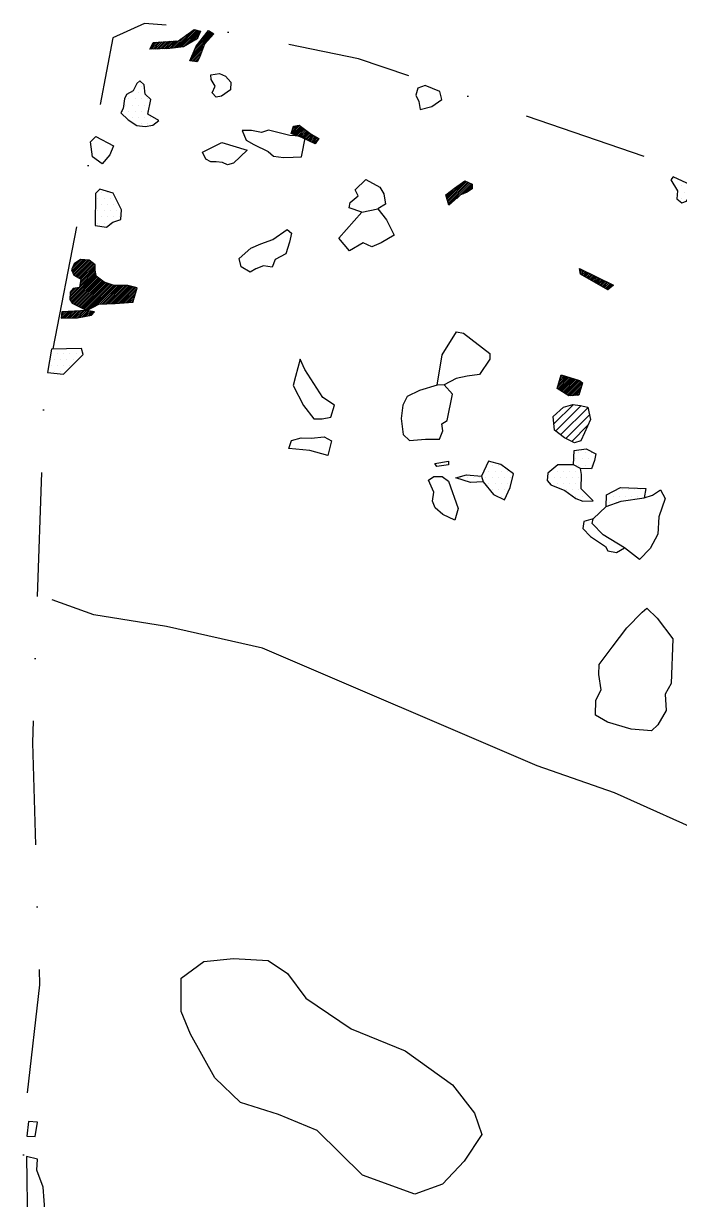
# Model space of a CAD drawing. Header units: metres. Extents: x -901 to -489, y -1774 to -1406.
# Drawn here: x -900.6 to -768.5, y -1643 to -1406 of the extents above; entities that cross this region are included whole.
import ezdxf

# ---------------------------------------------------------------- set-up
doc = ezdxf.new("R2010")
doc.units = ezdxf.units.M
doc.header["$LTSCALE"] = 25
doc.header["$MEASUREMENT"] = 0
doc.linetypes.add('STRICHPUNKTX2', pattern=[2, 1, -0.5, 0, -0.5])
doc.layers.get('0').update_dxf_attribs({"linetype": 'CONTINUOUS'})
for name, color, linetype in [('BEFUND', 1, 'CONTINUOUS'), ('FEUER', 1, 'CONTINUOUS'), ('GRABUNGSGRENZE', 3, 'STRICHPUNKTX2'), ('KNOCHEN', 2, 'CONTINUOUS'), ('KNOCHENSCHRAFF', 2, 'CONTINUOUS'), ('STEINE', 4, 'CONTINUOUS'), ('STEINESCHRAFF', 4, 'CONTINUOUS')]:
    doc.layers.add(name, color=color, linetype=linetype)

# ---------------------------------------------------------------- blocks, each defined once
blk = doc.blocks.new('*X1')
at = {"color": 0}
for p, q in [((-869.59, -1410.88), (-866.02, -1407.31)), ((-869.18, -1410.83), (-865.73, -1407.37)), ((-874.52, -1411.22), (-873.07, -1409.76)), ((-874.15, -1411.2), (-872.69, -1409.73)), ((-873.79, -1411.19), (-872.31, -1409.71)), ((-873.42, -1411.17), (-871.93, -1409.68)), ((-873.05, -1411.16), (-871.55, -1409.65)), ((-872.68, -1411.14), (-871.16, -1409.63)), ((-872.31, -1411.13), (-870.78, -1409.6)), ((-871.95, -1411.12), (-870.4, -1409.57)), ((-871.58, -1411.1), (-870.02, -1409.55)), ((-871.21, -1411.09), (-869.64, -1409.52)), ((-870.81, -1411.04), (-868.99, -1409.22)), ((-870.41, -1410.99), (-867.76, -1408.35)), ((-870, -1410.93), (-866.54, -1407.47)), ((-868.77, -1410.77), (-865.44, -1407.44)), ((-868.32, -1410.67), (-865.16, -1407.51)), ((-867.5, -1410.21), (-865.03, -1407.73)), ((-866.69, -1409.75), (-865.28, -1408.34)), ((-866.66, -1412.55), (-862.45, -1408.34)), ((-866.39, -1411.92), (-862.46, -1407.99)), ((-866.11, -1411.29), (-862.68, -1407.85)), ((-865.88, -1409.29), (-865.53, -1408.94)), ((-865.84, -1410.66), (-862.89, -1407.72)), ((-864.59, -1409.06), (-863.11, -1407.58)), ((-875.14, -1411.13), (-873.83, -1409.81)), ((-874.89, -1411.23), (-873.45, -1409.79)), ((-874.81, -1410.45), (-874.21, -1409.84)), ((-866.95, -1413.55), (-864.45, -1411.04)), ((-866.93, -1413.17), (-864.24, -1410.48)), ((-866.65, -1413.6), (-864.66, -1411.61)), ((-866.35, -1413.65), (-864.87, -1412.18)), ((-866.05, -1413.7), (-865.09, -1412.74)), ((-865.75, -1413.75), (-865.43, -1413.44)), ((-846.66, -1428.26), (-845.02, -1426.61)), ((-846.6, -1427.84), (-845.35, -1426.59)), ((-846.41, -1427.3), (-845.78, -1426.67)), ((-846.4, -1428.35), (-844.81, -1426.76)), ((-846.23, -1426.76), (-846.22, -1426.75)), ((-846.14, -1428.44), (-844.61, -1426.91)), ((-845.87, -1428.53), (-844.4, -1427.06)), ((-845.61, -1428.62), (-844.2, -1427.21)), ((-845.35, -1428.71), (-843.99, -1427.36)), ((-845.09, -1428.8), (-843.79, -1427.5)), ((-844.82, -1428.89), (-843.58, -1427.65)), ((-844.56, -1428.99), (-843.38, -1427.8)), ((-844.32, -1429.1), (-843.17, -1427.95)), ((-844.08, -1429.21), (-842.97, -1428.1)), ((-843.84, -1429.32), (-842.76, -1428.25)), ((-843.6, -1429.44), (-842.55, -1428.39)), ((-843.36, -1429.55), (-842.33, -1428.52)), ((-843.12, -1429.66), (-842.11, -1428.65)), ((-842.88, -1429.78), (-841.89, -1428.79)), ((-842.64, -1429.89), (-841.67, -1428.92)), ((-842.4, -1430), (-841.45, -1429.05)), ((-842.16, -1430.11), (-841.22, -1429.18)), ((-841.91, -1430.23), (-841.57, -1429.88)), ((-815.4, -1441.19), (-812.42, -1438.21)), ((-815.32, -1441.46), (-811.63, -1437.78)), ((-815.24, -1441.73), (-811.39, -1437.88)), ((-815.15, -1442), (-811.14, -1437.99)), ((-815.07, -1442.28), (-810.9, -1438.1)), ((-814.99, -1442.55), (-810.65, -1438.21)), ((-815.56, -1440.64), (-815.25, -1440.33)), ((-815.48, -1440.91), (-813.75, -1439.18)), ((-813.35, -1441.27), (-810.41, -1438.32)), ((-812.15, -1440.41), (-810.28, -1438.54)), ((-811.56, -1440.18), (-810.27, -1438.89)), ((-810.6, -1439.58), (-810.27, -1439.25)), ((-890.87, -1455.5), (-889, -1453.62)), ((-890.86, -1455.84), (-888.67, -1453.64)), ((-890.76, -1456.09), (-888.33, -1453.66)), ((-890.65, -1456.34), (-888, -1453.68)), ((-890.6, -1454.87), (-889.74, -1454.01)), ((-890.54, -1456.58), (-887.66, -1453.7)), ((-890.39, -1456.78), (-887.35, -1453.74)), ((-890.16, -1456.91), (-887.15, -1453.9)), ((-889.94, -1457.04), (-886.96, -1454.06)), ((-889.71, -1457.17), (-886.77, -1454.22)), ((-889.49, -1457.29), (-886.57, -1454.38)), ((-889.26, -1457.42), (-886.38, -1454.54)), ((-889.06, -1457.57), (-886.2, -1454.72)), ((-891.29, -1461.57), (-886.07, -1456.35)), ((-891.26, -1461.19), (-886.12, -1456.05)), ((-891.19, -1461.82), (-886.01, -1456.64)), ((-891.04, -1462.03), (-885.95, -1456.94)), ((-890.89, -1462.23), (-885.77, -1457.11)), ((-889.29, -1458.87), (-886.18, -1455.76)), ((-889.22, -1458.44), (-886.2, -1455.42)), ((-889.14, -1458.01), (-886.2, -1455.07)), ((-788.64, -1455.44), (-788.63, -1455.44)), ((-788.59, -1455.74), (-788.39, -1455.55)), ((-788.53, -1456.04), (-788.16, -1455.66)), ((-788.48, -1456.34), (-787.92, -1455.78)), ((-788.37, -1456.59), (-787.68, -1455.89)), ((-788.15, -1456.72), (-787.44, -1456.01)), ((-787.92, -1456.85), (-787.2, -1456.12)), ((-787.7, -1456.98), (-786.96, -1456.24)), ((-787.47, -1457.1), (-786.72, -1456.35)), ((-787.25, -1457.23), (-786.48, -1456.47)), ((-787.02, -1457.36), (-786.24, -1456.58)), ((-786.8, -1457.49), (-786.01, -1456.7)), ((-786.57, -1457.62), (-785.77, -1456.81)), ((-786.35, -1457.75), (-785.53, -1456.93)), ((-786.12, -1457.88), (-785.29, -1457.04)), ((-785.9, -1458), (-785.05, -1457.16)), ((-891.24, -1460.81), (-889.7, -1459.28)), ((-891.21, -1460.43), (-890.13, -1459.35)), ((-890.89, -1459.76), (-890.55, -1459.41)), ((-890.72, -1462.42), (-885.56, -1457.26)), ((-890.49, -1462.53), (-885.36, -1457.41)), ((-890.25, -1462.65), (-885.16, -1457.56)), ((-890.02, -1462.77), (-884.95, -1457.71)), ((-889.78, -1462.89), (-884.75, -1457.86)), ((-889.55, -1463.01), (-884.55, -1458.01)), ((-889.31, -1463.13), (-884.34, -1458.16)), ((-889.08, -1463.25), (-884.08, -1458.25)), ((-888.84, -1463.37), (-883.81, -1458.34)), ((-888.61, -1463.49), (-883.55, -1458.43)), ((-888.37, -1463.61), (-883.29, -1458.52)), ((-888.14, -1463.72), (-883.03, -1458.61)), ((-887.91, -1463.84), (-882.77, -1458.7)), ((-887.23, -1463.52), (-882.5, -1458.8)), ((-886.49, -1463.14), (-882.21, -1458.86)), ((-885.75, -1462.75), (-881.86, -1458.86)), ((-885.22, -1462.58), (-881.5, -1458.86)), ((-884.86, -1462.56), (-881.15, -1458.86)), ((-884.49, -1462.55), (-880.8, -1458.86)), ((-884.13, -1462.54), (-880.44, -1458.86)), ((-883.76, -1462.53), (-880.09, -1458.85)), ((-883.4, -1462.52), (-879.73, -1458.85)), ((-883.03, -1462.5), (-879.42, -1458.89)), ((-882.66, -1462.49), (-879.14, -1458.96)), ((-882.3, -1462.48), (-878.85, -1459.03)), ((-881.92, -1462.46), (-878.57, -1459.1)), ((-881.54, -1462.43), (-878.29, -1459.17)), ((-881.16, -1462.4), (-878, -1459.24)), ((-880.78, -1462.38), (-877.75, -1459.34)), ((-785.67, -1458.13), (-784.81, -1457.27)), ((-785.45, -1458.26), (-784.57, -1457.38)), ((-785.23, -1458.39), (-784.33, -1457.5)), ((-785, -1458.52), (-784.09, -1457.61)), ((-784.78, -1458.65), (-783.86, -1457.73)), ((-784.55, -1458.78), (-783.62, -1457.84)), ((-784.33, -1458.91), (-783.38, -1457.96)), ((-784.1, -1459.03), (-783.14, -1458.07)), ((-783.88, -1459.16), (-782.9, -1458.19)), ((-783.65, -1459.29), (-782.66, -1458.3)), ((-783.43, -1459.42), (-782.42, -1458.42)), ((-783.2, -1459.55), (-782.18, -1458.53)), ((-782.98, -1459.68), (-781.94, -1458.65)), ((-880.4, -1462.35), (-877.9, -1459.84)), ((-880.02, -1462.32), (-878.05, -1460.35)), ((-879.64, -1462.3), (-878.2, -1460.85)), ((-879.26, -1462.27), (-878.35, -1461.36)), ((-878.88, -1462.24), (-878.46, -1461.82)), ((-892.99, -1465.39), (-891.65, -1464.05)), ((-892.99, -1465.04), (-892.02, -1464.07)), ((-892.96, -1464.66), (-892.4, -1464.09)), ((-892.93, -1464.27), (-892.77, -1464.11)), ((-892.63, -1465.39), (-891.28, -1464.04)), ((-892.27, -1465.38), (-890.91, -1464.02)), ((-891.91, -1465.38), (-890.53, -1464)), ((-891.55, -1465.37), (-890.16, -1463.98)), ((-891.19, -1465.36), (-889.79, -1463.96)), ((-890.83, -1465.36), (-889.41, -1463.94)), ((-890.47, -1465.35), (-889.04, -1463.92)), ((-890.11, -1465.35), (-888.67, -1463.9)), ((-889.75, -1465.34), (-888.3, -1463.88)), ((-889.32, -1465.26), (-887.92, -1463.86)), ((-888.89, -1465.18), (-887.61, -1463.9)), ((-888.46, -1465.11), (-887.3, -1463.95)), ((-888.03, -1465.03), (-887, -1464)), ((-887.6, -1464.95), (-886.7, -1464.05)), ((-887.17, -1464.87), (-886.39, -1464.1)), ((-793.09, -1479.33), (-791, -1477.25)), ((-793.02, -1479.63), (-790.73, -1477.33)), ((-792.93, -1478.83), (-791.27, -1477.16)), ((-792.81, -1479.76), (-790.45, -1477.41)), ((-792.78, -1478.32), (-791.54, -1477.08)), ((-792.63, -1477.82), (-791.81, -1477)), ((-792.59, -1479.9), (-790.18, -1477.49)), ((-792.48, -1477.31), (-792.09, -1476.92)), ((-792.38, -1480.04), (-789.91, -1477.57)), ((-792.16, -1480.18), (-789.64, -1477.65)), ((-791.94, -1480.31), (-789.37, -1477.73)), ((-791.73, -1480.45), (-789.09, -1477.82)), ((-791.51, -1480.59), (-788.82, -1477.9)), ((-791.3, -1480.73), (-788.57, -1478)), ((-791.08, -1480.86), (-788.38, -1478.16)), ((-790.86, -1481), (-788.18, -1478.32)), ((-790.57, -1481.06), (-788.01, -1478.5)), ((-790.18, -1481.03), (-788.17, -1479.02)), ((-789.8, -1481), (-788.33, -1479.53)), ((-789.42, -1480.97), (-788.49, -1480.04)), ((-789.03, -1480.94), (-788.65, -1480.56))]:
    blk.add_line(p, q, dxfattribs=at)
blk = doc.blocks.new('*X6')
at = {"color": 0}
for p, q in [((-876.875, -1418.75), (-876.875, -1418.75)), ((-879.375, -1421.25), (-879.375, -1421.25)), ((-878.75, -1420), (-878.75, -1420)), ((-878.125, -1421.25), (-878.125, -1421.25)), ((-877.5, -1420), (-877.5, -1420)), ((-876.875, -1421.25), (-876.875, -1421.25)), ((-876.25, -1420), (-876.25, -1420)), ((-875.625, -1421.25), (-875.625, -1421.25)), ((-880.625, -1423.75), (-880.625, -1423.75)), ((-880, -1422.5), (-880, -1422.5)), ((-879.375, -1423.75), (-879.375, -1423.75)), ((-878.75, -1422.5), (-878.75, -1422.5)), ((-878.125, -1423.75), (-878.125, -1423.75)), ((-877.5, -1422.5), (-877.5, -1422.5)), ((-876.875, -1423.75), (-876.875, -1423.75)), ((-876.25, -1422.5), (-876.25, -1422.5)), ((-875.625, -1423.75), (-875.625, -1423.75)), ((-880, -1425), (-880, -1425)), ((-878.75, -1425), (-878.75, -1425)), ((-878.125, -1426.25), (-878.125, -1426.25)), ((-877.5, -1425), (-877.5, -1425)), ((-876.875, -1426.25), (-876.875, -1426.25)), ((-876.25, -1425), (-876.25, -1425)), ((-875.625, -1426.25), (-875.625, -1426.25)), ((-875, -1425), (-875, -1425)), ((-874.375, -1426.25), (-874.375, -1426.25)), ((-770, -1437.5), (-770, -1437.5)), ((-768.75, -1437.5), (-768.75, -1437.5)), ((-885, -1440), (-885, -1440)), ((-883.75, -1440), (-883.75, -1440)), ((-769.375, -1438.75), (-769.375, -1438.75)), ((-768.75, -1440), (-768.75, -1440)), ((-768.125, -1438.75), (-768.125, -1438.75)), ((-767.5, -1440), (-767.5, -1440)), ((-766.875, -1438.75), (-766.875, -1438.75)), ((-766.25, -1440), (-766.25, -1440)), ((-885.625, -1441.25), (-885.625, -1441.25)), ((-885, -1442.5), (-885, -1442.5)), ((-884.375, -1441.25), (-884.375, -1441.25)), ((-883.75, -1442.5), (-883.75, -1442.5)), ((-883.125, -1441.25), (-883.125, -1441.25)), ((-882.5, -1442.5), (-882.5, -1442.5)), ((-768.125, -1441.25), (-768.125, -1441.25)), ((-766.875, -1441.25), (-766.875, -1441.25)), ((-758.75, -1442.5), (-758.75, -1442.5)), ((-758.125, -1441.25), (-758.125, -1441.25)), ((-757.5, -1442.5), (-757.5, -1442.5)), ((-756.875, -1441.25), (-756.875, -1441.25)), ((-756.25, -1442.5), (-756.25, -1442.5)), ((-755, -1442.5), (-755, -1442.5)), ((-753.75, -1442.5), (-753.75, -1442.5)), ((-752.5, -1442.5), (-752.5, -1442.5)), ((-885.625, -1443.75), (-885.625, -1443.75)), ((-885, -1445), (-885, -1445)), ((-884.375, -1443.75), (-884.375, -1443.75)), ((-883.75, -1445), (-883.75, -1445)), ((-883.125, -1443.75), (-883.125, -1443.75)), ((-882.5, -1445), (-882.5, -1445)), ((-881.875, -1443.75), (-881.875, -1443.75)), ((-881.25, -1445), (-881.25, -1445)), ((-758.75, -1445), (-758.75, -1445)), ((-758.125, -1443.75), (-758.125, -1443.75)), ((-757.5, -1445), (-757.5, -1445)), ((-756.875, -1443.75), (-756.875, -1443.75)), ((-756.25, -1445), (-756.25, -1445)), ((-755.625, -1443.75), (-755.625, -1443.75)), ((-755, -1445), (-755, -1445)), ((-754.375, -1443.75), (-754.375, -1443.75)), ((-753.75, -1445), (-753.75, -1445)), ((-753.125, -1443.75), (-753.125, -1443.75)), ((-751.875, -1443.75), (-751.875, -1443.75)), ((-885.625, -1446.25), (-885.625, -1446.25)), ((-884.375, -1446.25), (-884.375, -1446.25)), ((-883.125, -1446.25), (-883.125, -1446.25)), ((-758.75, -1447.5), (-758.75, -1447.5)), ((-758.125, -1446.25), (-758.125, -1446.25)), ((-757.5, -1447.5), (-757.5, -1447.5)), ((-758.125, -1448.75), (-758.125, -1448.75)), ((-754.375, -1463.75), (-754.375, -1463.75)), ((-753.75, -1462.5), (-753.75, -1462.5)), ((-753.125, -1463.75), (-753.125, -1463.75)), ((-756.875, -1466.25), (-756.875, -1466.25)), ((-756.25, -1465), (-756.25, -1465)), ((-755.625, -1466.25), (-755.625, -1466.25)), ((-755, -1465), (-755, -1465)), ((-754.375, -1466.25), (-754.375, -1466.25)), ((-753.75, -1465), (-753.75, -1465)), ((-753.125, -1466.25), (-753.125, -1466.25)), ((-752.5, -1465), (-752.5, -1465)), ((-757.5, -1467.5), (-757.5, -1467.5)), ((-756.875, -1468.75), (-756.875, -1468.75)), ((-756.25, -1467.5), (-756.25, -1467.5)), ((-755.625, -1468.75), (-755.625, -1468.75)), ((-755, -1467.5), (-755, -1467.5)), ((-754.375, -1468.75), (-754.375, -1468.75)), ((-753.75, -1467.5), (-753.75, -1467.5)), ((-757.5, -1470), (-757.5, -1470)), ((-756.875, -1471.25), (-756.875, -1471.25)), ((-756.25, -1470), (-756.25, -1470)), ((-755.625, -1471.25), (-755.625, -1471.25)), ((-755, -1470), (-755, -1470)), ((-895, -1472.5), (-895, -1472.5)), ((-894.375, -1473.75), (-894.375, -1473.75)), ((-893.75, -1472.5), (-893.75, -1472.5)), ((-893.125, -1473.75), (-893.125, -1473.75)), ((-892.5, -1472.5), (-892.5, -1472.5)), ((-891.875, -1473.75), (-891.875, -1473.75)), ((-891.25, -1472.5), (-891.25, -1472.5)), ((-890.625, -1473.75), (-890.625, -1473.75)), ((-890, -1472.5), (-890, -1472.5)), ((-888.75, -1472.5), (-888.75, -1472.5)), ((-757.5, -1472.5), (-757.5, -1472.5)), ((-756.25, -1472.5), (-756.25, -1472.5)), ((-755, -1472.5), (-755, -1472.5)), ((-895, -1475), (-895, -1475)), ((-893.75, -1475), (-893.75, -1475)), ((-892.5, -1475), (-892.5, -1475)), ((-891.25, -1475), (-891.25, -1475)), ((-895.625, -1476.25), (-895.625, -1476.25)), ((-894.375, -1476.25), (-894.375, -1476.25)), ((-893.125, -1476.25), (-893.125, -1476.25)), ((-762.5, -1477.5), (-762.5, -1477.5)), ((-761.25, -1477.5), (-761.25, -1477.5)), ((-766.25, -1480), (-766.25, -1480)), ((-765.625, -1478.75), (-765.625, -1478.75)), ((-765, -1480), (-765, -1480)), ((-764.375, -1478.75), (-764.375, -1478.75)), ((-763.75, -1480), (-763.75, -1480)), ((-763.125, -1478.75), (-763.125, -1478.75)), ((-762.5, -1480), (-762.5, -1480)), ((-761.875, -1478.75), (-761.875, -1478.75)), ((-760.625, -1478.75), (-760.625, -1478.75)), ((-760, -1480), (-760, -1480)), ((-759.375, -1478.75), (-759.375, -1478.75)), ((-766.875, -1481.25), (-766.875, -1481.25)), ((-766.25, -1482.5), (-766.25, -1482.5)), ((-765.625, -1481.25), (-765.625, -1481.25)), ((-765, -1482.5), (-765, -1482.5)), ((-764.375, -1481.25), (-764.375, -1481.25)), ((-763.75, -1482.5), (-763.75, -1482.5)), ((-763.125, -1481.25), (-763.125, -1481.25)), ((-759.375, -1481.25), (-759.375, -1481.25)), ((-758.75, -1482.5), (-758.75, -1482.5)), ((-758.125, -1481.25), (-758.125, -1481.25)), ((-766.25, -1485), (-766.25, -1485)), ((-765.625, -1483.75), (-765.625, -1483.75)), ((-765, -1485), (-765, -1485)), ((-736.25, -1487.5), (-736.25, -1487.5)), ((-735, -1487.5), (-735, -1487.5)), ((-740, -1490), (-740, -1490)), ((-739.375, -1488.75), (-739.375, -1488.75)), ((-738.75, -1490), (-738.75, -1490)), ((-738.125, -1488.75), (-738.125, -1488.75)), ((-737.5, -1490), (-737.5, -1490)), ((-736.875, -1488.75), (-736.875, -1488.75)), ((-736.25, -1490), (-736.25, -1490)), ((-735.625, -1488.75), (-735.625, -1488.75)), ((-735, -1490), (-735, -1490)), ((-734.375, -1488.75), (-734.375, -1488.75)), ((-788.75, -1492.5), (-788.75, -1492.5)), ((-787.5, -1492.5), (-787.5, -1492.5)), ((-786.25, -1492.5), (-786.25, -1492.5)), ((-739.375, -1491.25), (-739.375, -1491.25)), ((-738.75, -1492.5), (-738.75, -1492.5)), ((-738.125, -1491.25), (-738.125, -1491.25)), ((-737.5, -1492.5), (-737.5, -1492.5)), ((-736.875, -1491.25), (-736.875, -1491.25)), ((-736.25, -1492.5), (-736.25, -1492.5)), ((-735.625, -1491.25), (-735.625, -1491.25)), ((-806.25, -1495), (-806.25, -1495)), ((-805, -1495), (-805, -1495)), ((-792.5, -1495), (-792.5, -1495)), ((-791.25, -1495), (-791.25, -1495)), ((-790, -1495), (-790, -1495)), ((-789.375, -1493.75), (-789.375, -1493.75)), ((-788.75, -1495), (-788.75, -1495)), ((-788.125, -1493.75), (-788.125, -1493.75)), ((-787.5, -1495), (-787.5, -1495)), ((-786.875, -1493.75), (-786.875, -1493.75)), ((-786.25, -1495), (-786.25, -1495)), ((-785.625, -1493.75), (-785.625, -1493.75)), ((-738.125, -1493.75), (-738.125, -1493.75)), ((-806.875, -1496.25), (-806.875, -1496.25)), ((-805.625, -1496.25), (-805.625, -1496.25)), ((-804.375, -1496.25), (-804.375, -1496.25)), ((-803.125, -1496.25), (-803.125, -1496.25)), ((-794.375, -1496.25), (-794.375, -1496.25)), ((-793.125, -1496.25), (-793.125, -1496.25)), ((-791.875, -1496.25), (-791.875, -1496.25)), ((-790.625, -1496.25), (-790.625, -1496.25)), ((-789.375, -1496.25), (-789.375, -1496.25)), ((-759.375, -1496.25), (-759.375, -1496.25)), ((-758.125, -1496.25), (-758.125, -1496.25)), ((-756.875, -1496.25), (-756.875, -1496.25)), ((-755.625, -1496.25), (-755.625, -1496.25)), ((-754.375, -1496.25), (-754.375, -1496.25)), ((-812.5, -1497.5), (-812.5, -1497.5)), ((-811.25, -1497.5), (-811.25, -1497.5)), ((-810, -1497.5), (-810, -1497.5)), ((-808.75, -1497.5), (-808.75, -1497.5)), ((-807.5, -1497.5), (-807.5, -1497.5)), ((-806.875, -1498.75), (-806.875, -1498.75)), ((-806.25, -1497.5), (-806.25, -1497.5)), ((-805.625, -1498.75), (-805.625, -1498.75)), ((-805, -1497.5), (-805, -1497.5)), ((-804.375, -1498.75), (-804.375, -1498.75)), ((-803.75, -1497.5), (-803.75, -1497.5)), ((-803.125, -1498.75), (-803.125, -1498.75)), ((-802.5, -1497.5), (-802.5, -1497.5)), ((-795, -1497.5), (-795, -1497.5)), ((-794.375, -1498.75), (-794.375, -1498.75)), ((-793.75, -1497.5), (-793.75, -1497.5)), ((-793.125, -1498.75), (-793.125, -1498.75)), ((-792.5, -1497.5), (-792.5, -1497.5)), ((-791.875, -1498.75), (-791.875, -1498.75)), ((-791.25, -1497.5), (-791.25, -1497.5)), ((-790.625, -1498.75), (-790.625, -1498.75)), ((-790, -1497.5), (-790, -1497.5)), ((-789.375, -1498.75), (-789.375, -1498.75)), ((-788.75, -1497.5), (-788.75, -1497.5)), ((-760, -1497.5), (-760, -1497.5)), ((-759.375, -1498.75), (-759.375, -1498.75)), ((-758.75, -1497.5), (-758.75, -1497.5)), ((-758.125, -1498.75), (-758.125, -1498.75)), ((-757.5, -1497.5), (-757.5, -1497.5)), ((-756.875, -1498.75), (-756.875, -1498.75)), ((-756.25, -1497.5), (-756.25, -1497.5)), ((-755.625, -1498.75), (-755.625, -1498.75)), ((-755, -1497.5), (-755, -1497.5)), ((-753.75, -1497.5), (-753.75, -1497.5)), ((-806.25, -1500), (-806.25, -1500)), ((-805, -1500), (-805, -1500)), ((-804.375, -1501.25), (-804.375, -1501.25)), ((-803.75, -1500), (-803.75, -1500)), ((-791.25, -1500), (-791.25, -1500)), ((-790, -1500), (-790, -1500)), ((-789.375, -1501.25), (-789.375, -1501.25)), ((-788.75, -1500), (-788.75, -1500)), ((-788.125, -1501.25), (-788.125, -1501.25)), ((-786.875, -1501.25), (-786.875, -1501.25)), ((-783.125, -1501.25), (-783.125, -1501.25)), ((-781.875, -1501.25), (-781.875, -1501.25)), ((-780.625, -1501.25), (-780.625, -1501.25)), ((-780, -1500), (-780, -1500)), ((-779.375, -1501.25), (-779.375, -1501.25)), ((-778.75, -1500), (-778.75, -1500)), ((-778.125, -1501.25), (-778.125, -1501.25)), ((-777.5, -1500), (-777.5, -1500)), ((-776.875, -1501.25), (-776.875, -1501.25)), ((-776.25, -1500), (-776.25, -1500)), ((-775.625, -1501.25), (-775.625, -1501.25)), ((-760, -1500), (-760, -1500)), ((-759.375, -1501.25), (-759.375, -1501.25)), ((-758.75, -1500), (-758.75, -1500)), ((-758.125, -1501.25), (-758.125, -1501.25)), ((-757.5, -1500), (-757.5, -1500)), ((-756.875, -1501.25), (-756.875, -1501.25)), ((-756.25, -1500), (-756.25, -1500)), ((-704.375, -1501.25), (-704.375, -1501.25)), ((-703.125, -1501.25), (-703.125, -1501.25)), ((-782.5, -1502.5), (-782.5, -1502.5)), ((-781.25, -1502.5), (-781.25, -1502.5)), ((-759.375, -1503.75), (-759.375, -1503.75)), ((-758.75, -1502.5), (-758.75, -1502.5)), ((-758.125, -1503.75), (-758.125, -1503.75)), ((-757.5, -1502.5), (-757.5, -1502.5)), ((-756.875, -1503.75), (-756.875, -1503.75)), ((-708.125, -1503.75), (-708.125, -1503.75)), ((-706.875, -1503.75), (-706.875, -1503.75)), ((-706.25, -1502.5), (-706.25, -1502.5)), ((-705.625, -1503.75), (-705.625, -1503.75)), ((-705, -1502.5), (-705, -1502.5)), ((-704.375, -1503.75), (-704.375, -1503.75)), ((-703.75, -1502.5), (-703.75, -1502.5)), ((-703.125, -1503.75), (-703.125, -1503.75)), ((-702.5, -1502.5), (-702.5, -1502.5)), ((-701.875, -1503.75), (-701.875, -1503.75)), ((-758.75, -1505), (-758.75, -1505)), ((-757.5, -1505), (-757.5, -1505)), ((-709.375, -1506.25), (-709.375, -1506.25)), ((-708.75, -1505), (-708.75, -1505)), ((-708.125, -1506.25), (-708.125, -1506.25)), ((-707.5, -1505), (-707.5, -1505)), ((-706.875, -1506.25), (-706.875, -1506.25)), ((-706.25, -1505), (-706.25, -1505)), ((-705.625, -1506.25), (-705.625, -1506.25)), ((-705, -1505), (-705, -1505)), ((-704.375, -1506.25), (-704.375, -1506.25)), ((-703.75, -1505), (-703.75, -1505)), ((-708.75, -1507.5), (-708.75, -1507.5)), ((-708.125, -1508.75), (-708.125, -1508.75)), ((-707.5, -1507.5), (-707.5, -1507.5)), ((-706.875, -1508.75), (-706.875, -1508.75)), ((-706.25, -1507.5), (-706.25, -1507.5)), ((-708.75, -1510), (-708.75, -1510)), ((-707.5, -1510), (-707.5, -1510)), ((-693.125, -1548.75), (-693.125, -1548.75)), ((-694.375, -1551.25), (-694.375, -1551.25)), ((-693.75, -1550), (-693.75, -1550)), ((-693.125, -1551.25), (-693.125, -1551.25)), ((-692.5, -1550), (-692.5, -1550)), ((-691.875, -1551.25), (-691.875, -1551.25)), ((-691.25, -1550), (-691.25, -1550)), ((-690.625, -1551.25), (-690.625, -1551.25)), ((-689.375, -1551.25), (-689.375, -1551.25)), ((-693.75, -1552.5), (-693.75, -1552.5)), ((-692.5, -1552.5), (-692.5, -1552.5)), ((-691.25, -1552.5), (-691.25, -1552.5)), ((-690.625, -1553.75), (-690.625, -1553.75)), ((-690, -1552.5), (-690, -1552.5)), ((-689.375, -1553.75), (-689.375, -1553.75)), ((-688.75, -1552.5), (-688.75, -1552.5)), ((-665.625, -1593.75), (-665.625, -1593.75)), ((-664.375, -1593.75), (-664.375, -1593.75)), ((-663.75, -1592.5), (-663.75, -1592.5)), ((-665, -1595), (-665, -1595))]:
    blk.add_line(p, q, dxfattribs=at)
blk = doc.blocks.new('*X7')
at = {"color": 0}
for p, q in [((-793.77, -1486.73), (-789.86, -1482.82)), ((-793.44, -1488.17), (-788.31, -1483.04)), ((-792.44, -1488.94), (-786.91, -1483.41)), ((-791.4, -1489.66), (-786.61, -1484.87)), ((-790.21, -1490.24), (-786.94, -1486.98))]:
    blk.add_line(p, q, dxfattribs=at)

msp = doc.modelspace()

# ---------------------------------------------------------------- linework, layer by layer
at = {"layer": 'BEFUND'}
for points in [[(-631.22, -1644.04), (-645.75, -1636.92), (-659.68, -1631.69), (-676.1, -1623.55), (-687.22, -1616.94), (-698.54, -1611.19), (-709.66, -1604.89), (-718.08, -1597.35), (-726.8, -1589.36), (-735.28, -1581.16), (-742.72, -1575.62), (-761.23, -1570.19), (-781.58, -1561.04), (-797.19, -1555.6), (-852.47, -1531.91), (-871.79, -1527.55), (-886.42, -1525.18), (-894.84, -1522.18)], [(-868.85, -1598.4), (-864.32, -1595.03), (-858.31, -1594.41), (-851.37, -1594.81), (-847.44, -1597.46), (-843.77, -1602.45), (-834.59, -1608.61), (-823.75, -1613)], [(-816.2, -1639.88), (-821.8, -1641.93), (-832.36, -1638.11), (-841.44, -1629.05), (-849.25, -1625.85), (-856.89, -1623.41), (-862.05, -1618.48), (-867, -1609.66), (-868.89, -1605.13), (-868.85, -1598.4)], [(-823.75, -1613), (-814.18, -1619.85), (-809.79, -1625.6), (-808.31, -1629.88), (-811.87, -1635.29), (-816.2, -1639.88)]]:
    msp.add_lwpolyline(points, dxfattribs=at)
at = {"layer": 'GRABUNGSGRENZE', "flags": 128}
msp.add_lwpolyline([(-679.8, -1460.01), (-699.8, -1458.84), (-833.14, -1413.13), (-862.61, -1407.1), (-876.22, -1406.04), (-882.59, -1408.96), (-896.47, -1480.59), (-898.83, -1550.98), (-897.39, -1599.71), (-900.57, -1627.7), (-900.61, -1640.44), (-898.85, -1660.37), (-896.2, -1701.75), (-894.66, -1749.16)], dxfattribs=at)
at = {"layer": 'KNOCHEN'}
for points in [[(-875.19, -1411.24), (-874.53, -1409.86), (-869.39, -1409.5), (-866.23, -1407.25), (-864.95, -1407.56), (-865.61, -1409.14), (-868.42, -1410.72), (-871.12, -1411.08), (-875.19, -1411.24)], [(-867.09, -1413.53), (-865.82, -1410.62), (-863.32, -1407.46), (-862.25, -1408.12), (-864.14, -1410.21), (-865.15, -1412.91), (-865.61, -1413.78), (-867.09, -1413.53)], [(-846.73, -1428.23), (-846.22, -1426.75), (-845.1, -1426.55), (-842.65, -1428.33), (-841.12, -1429.24), (-841.84, -1430.26), (-844.54, -1428.99), (-846.73, -1428.23)], [(-815.57, -1440.58), (-813.84, -1439.25), (-811.75, -1437.72), (-810.28, -1438.38), (-810.27, -1439.35), (-811.39, -1440.12), (-812.57, -1440.58), (-814.96, -1442.67), (-815.57, -1440.58)], [(-878.35, -1461.35), (-877.74, -1459.31), (-879.57, -1458.85), (-882.32, -1458.86), (-884.36, -1458.15), (-885.95, -1456.98), (-886.2, -1455.65), (-886.2, -1454.68), (-887.38, -1453.72), (-889.16, -1453.62), (-890.43, -1454.48), (-890.94, -1455.66), (-890.48, -1456.73), (-889.05, -1457.54), (-889.36, -1459.22), (-890.63, -1459.43), (-891.19, -1460.14), (-891.29, -1461.67), (-890.78, -1462.38), (-887.87, -1463.86), (-885.43, -1462.58), (-882.17, -1462.48), (-878.55, -1462.22), (-878.35, -1461.35)], [(-788.44, -1456.55), (-788.64, -1455.43), (-781.76, -1458.74), (-782.93, -1459.71), (-788.44, -1456.55)], [(-893.02, -1465.39), (-889.76, -1465.34), (-886.9, -1464.83), (-886.29, -1464.11), (-887.87, -1463.86), (-892.92, -1464.12), (-893.02, -1465.39)], [(-793.15, -1479.55), (-792.34, -1476.84), (-788.62, -1477.96), (-788, -1478.47), (-788.76, -1480.92), (-790.75, -1481.07), (-793.15, -1479.55)]]:
    msp.add_lwpolyline(points, dxfattribs=at)
at = {"layer": 'STEINE'}
for points in [[(-862.85, -1416.37), (-861.17, -1416.12), (-859.95, -1416.63), (-858.83, -1417.85), (-858.93, -1419.38), (-860.76, -1420.65), (-861.83, -1420.86), (-862.59, -1419.99), (-862.04, -1418.67), (-862.8, -1417.29), (-862.85, -1416.37)], [(-873.34, -1425.61), (-875.59, -1424.34), (-874.98, -1421.33), (-876.1, -1420.26), (-876.31, -1418.43), (-877.18, -1417.62), (-877.79, -1418.13), (-878.55, -1419.6), (-879.87, -1420.32), (-880.28, -1421.24), (-880.53, -1423.18), (-881.04, -1424.04), (-879.56, -1425.42), (-877.78, -1426.59), (-876.09, -1426.79), (-874.56, -1426.53), (-873.34, -1425.61)], [(-819.73, -1418.51), (-821.21, -1419.08), (-821.61, -1420.5), (-821, -1421.73), (-820.69, -1423.36), (-818.4, -1422.79), (-816.36, -1421.36), (-816.77, -1419.73), (-819.73, -1418.51)], [(-843.83, -1428.79), (-846.94, -1428.59), (-851.27, -1427.52), (-852.7, -1427.98), (-854.68, -1427.58), (-856.57, -1427.63), (-855.8, -1429.52), (-854.22, -1430.43), (-851.37, -1431.8), (-850.29, -1432.77), (-848.26, -1433.02), (-846.27, -1432.97), (-844.59, -1432.92), (-843.83, -1428.79)], [(-884.8, -1434.34), (-886.69, -1432.92), (-887.15, -1429.91), (-886.03, -1428.79), (-882.51, -1430.72), (-883.22, -1432.51), (-884.8, -1434.34)], [(-864.57, -1431.97), (-860.65, -1430.03), (-855.55, -1431.56), (-858.3, -1434.16), (-859.52, -1434.52), (-860.54, -1434.06), (-861.81, -1433.91), (-862.88, -1433.91), (-863.9, -1433.4), (-864.57, -1431.97)], [(-832.49, -1444.02), (-834.99, -1443.15), (-834.79, -1442.13), (-833.21, -1440.75), (-833.82, -1439.53), (-831.68, -1437.44), (-828.83, -1439.02), (-828.01, -1440.39), (-827.7, -1442.43), (-829.23, -1443.4)], [(-769.75, -1436.91), (-770.21, -1437.57), (-768.88, -1439.76), (-769.04, -1441.39), (-768.02, -1442.2), (-767.05, -1441.85), (-765.27, -1438.99), (-769.75, -1436.91)], [(-886.21, -1446.73), (-883.87, -1447.08), (-882.65, -1446.06), (-881.02, -1445.55), (-880.86, -1443.56), (-882.55, -1440.25), (-885.25, -1439.44), (-886.12, -1440.26), (-886.21, -1446.73)], [(-834.93, -1451.87), (-837.12, -1449.32), (-832.49, -1444.02), (-829.23, -1443.4), (-827.49, -1445.59), (-825.96, -1448.7), (-828.56, -1450.23), (-830.44, -1451.05), (-832.23, -1450.23), (-834.93, -1451.87)], [(-857.15, -1453.42), (-854.86, -1451.28), (-852.82, -1450.41), (-850.43, -1449.54), (-847.52, -1447.55), (-846.66, -1448.31), (-847.06, -1450.1), (-847.77, -1452.44), (-849.91, -1453.62), (-850.52, -1455.15), (-852.26, -1454.85), (-853.84, -1455.46), (-854.96, -1456.17), (-856.79, -1455.05), (-857.15, -1453.42)], [(-817.31, -1478.91), (-816.3, -1472.79), (-813.4, -1468.15), (-812.02, -1468.46), (-806.72, -1472.53), (-806.72, -1473.7), (-808.8, -1476.76), (-811.25, -1477.12), (-813.49, -1477.58), (-815.88, -1478.86), (-817.31, -1478.91)], [(-895.81, -1476.36), (-892.55, -1476.71), (-888.58, -1472.73), (-888.94, -1471.51), (-894.95, -1471.67), (-895.81, -1476.36)], [(-844.89, -1473.64), (-845.81, -1477.16), (-846.31, -1479), (-844.22, -1483.02), (-842.13, -1485.72), (-840.44, -1485.67), (-838.71, -1485.36), (-837.95, -1482.91), (-840.35, -1481.39), (-843.97, -1475.78), (-844.89, -1473.64)], [(-817.31, -1478.91), (-820.83, -1479.99), (-823.32, -1481.16), (-824.19, -1482.95), (-824.54, -1485.6), (-824.18, -1488.86), (-822.9, -1490.03), (-819.64, -1489.82), (-816.84, -1489.82), (-816.13, -1488.14), (-816.33, -1486.71), (-815.26, -1486), (-814.2, -1480.69), (-815.88, -1478.86)], [(-793.91, -1485.2), (-791.87, -1483.32), (-789.99, -1482.8), (-788.51, -1483.01), (-786.93, -1483.31), (-786.41, -1485.81), (-787.63, -1488.51), (-788.35, -1490.14), (-789.67, -1490.5), (-791.66, -1489.53), (-793.65, -1488.01), (-793.91, -1485.2)], [(-847.17, -1491.69), (-846.66, -1490.06), (-844.67, -1489.55), (-842.68, -1489.6), (-840.03, -1489.29), (-838.6, -1490.1), (-839.31, -1493.11), (-842.93, -1492.09), (-847.17, -1491.69)], [(-789.87, -1494.94), (-789.72, -1492.08), (-787.27, -1491.72), (-785.34, -1492.74), (-785.59, -1494.11), (-786.2, -1495.75), (-788.44, -1495.7)], [(-817.34, -1495.33), (-817.75, -1494.71), (-815, -1494.25), (-815, -1494.97), (-817.34, -1495.33)], [(-808.06, -1498.37), (-805.97, -1500.97), (-803.72, -1502.04), (-802.61, -1499.54), (-801.95, -1496.78), (-804.5, -1494.9), (-806.95, -1494.19), (-808.37, -1497.25)], [(-795.17, -1498.1), (-794.4, -1499.02), (-791.6, -1500.14), (-789.35, -1501.76), (-787.97, -1502.27), (-785.88, -1502.22), (-788.28, -1499.83), (-788.24, -1496.92), (-788.44, -1495.7), (-789.87, -1494.94), (-792.98, -1494.99), (-795.02, -1496.62), (-795.17, -1498.1)], [(-813.76, -1506.08), (-816.16, -1504.96), (-817.69, -1503.63), (-818.25, -1502.26), (-818, -1500.47), (-819.07, -1498.08), (-817.95, -1497.31), (-816.32, -1497.31), (-815.05, -1498.23), (-813.1, -1503.73), (-813.76, -1506.08)], [(-808.06, -1498.37), (-810.61, -1498.53), (-813.52, -1497.61), (-811.38, -1497), (-808.37, -1497.25), (-808.06, -1498.37)], [(-783.28, -1503.39), (-783.18, -1500.99), (-780.38, -1499.56), (-775.29, -1499.71), (-775.59, -1501.6)], [(-786.08, -1506.81), (-785.88, -1505.84), (-783.28, -1503.39), (-780.23, -1502.26), (-775.59, -1501.6), (-773.91, -1501.08), (-772.33, -1500.01), (-771.36, -1501.74), (-772.68, -1505.41), (-772.83, -1508.93), (-774.4, -1511.79), (-776.54, -1514.03), (-779.55, -1511.69), (-783.84, -1509.05), (-786.08, -1506.81)], [(-785.88, -1505.84), (-787.77, -1506.35), (-787.97, -1507.78), (-786.39, -1509.41), (-783.43, -1511.39), (-782.92, -1512.31), (-781.18, -1512.61), (-779.55, -1511.69)], [(-775.1, -1523.87), (-773.01, -1525.85), (-769.85, -1530.03), (-770.19, -1539), (-771.36, -1541.14), (-771.2, -1544.46), (-772.83, -1547.36), (-774.16, -1548.54), (-778.23, -1548.19), (-782.98, -1546.82), (-785.42, -1545.39), (-785.33, -1542.38), (-784.26, -1540.29), (-784.77, -1537.18), (-784.67, -1535.2), (-782.08, -1531.73), (-779.13, -1527.8), (-776.02, -1524.63), (-775.1, -1523.87)], [(-899.91, -1630.25), (-898.27, -1630.29), (-897.82, -1627.39), (-899.6, -1627.29), (-899.91, -1630.25)], [(-896.42, -1649.25), (-896.22, -1645.89), (-896.63, -1640.49), (-897.91, -1637.07), (-897.76, -1634.88), (-900, -1634.32), (-899.78, -1648.54)]]:
    msp.add_lwpolyline(points, dxfattribs=at)

# ---------------------------------------------------------------- block references
at = {"layer": 'FEUER'}
msp.add_blockref('*X7', (0, 0), dxfattribs=at)
at = {"layer": 'KNOCHENSCHRAFF'}
msp.add_blockref('*X1', (0, 0), dxfattribs=at)
at = {"layer": 'STEINESCHRAFF'}
msp.add_blockref('*X6', (0, 0), dxfattribs=at)

doc.saveas('drawing.dxf')
